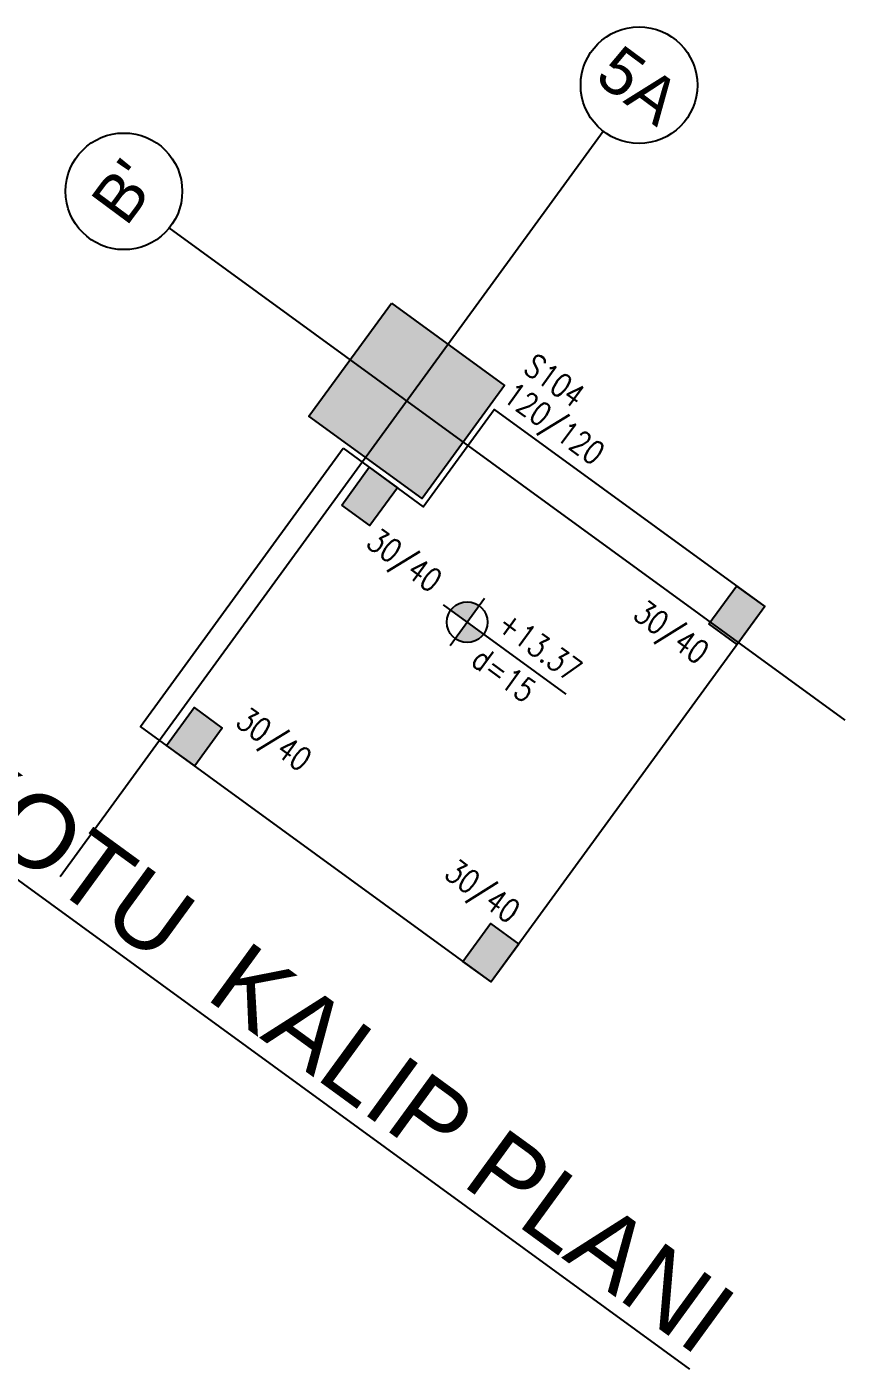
# Model space of a CAD drawing. Header units: millimetres. Extents: x 400382 to 401500, y 4543975 to 4544133.
# Drawn here: x 400801.12 to 400808.14, y 4544114.87 to 4544126.38 of the extents above; entities that cross this region are included whole.
import ezdxf
from ezdxf.enums import TextEntityAlignment as Align

# ---------------------------------------------------------------- set-up
doc = ezdxf.new("R2010")
doc.units = ezdxf.units.MM
doc.linetypes.add('AKS', pattern=[3, 2.5, -0.25, 0, -0.25])
doc.linetypes.add('CONTINU', pattern=[0])
for name, color, linetype in [('aks prota', 2, 'AKS'), ('caks prota', 4, 'Continuous'), ('kesit prota', 1, 'Continuous'), ('kiriş prota', 6, 'Continuous'), ('kolon prota', 1, 'Continuous'), ('kolon tarama prota', 252, 'Continuous'), ('lkolon prota', 4, 'Continuous'), ('st-s_level (kot)', 6, 'Continuous'), ('st-s_levelmark (kot işareti)', 4, 'Continuous'), ('taks prota', 7, 'Continuous'), ('tkolon prota', 6, 'Continuous'), ('tplan prota', 7, 'Continuous')]:
    doc.layers.add(name, color=color, linetype=linetype)
doc.styles.add('Arial', font='Arial.ttf')
doc.styles.add('OLCU', font='romanstw.shx')
doc.styles.add('TAKS', font='Arial Unicode.ttf')
doc.styles.add('tkolon', font='romanstw.shx')

# ---------------------------------------------------------------- blocks, each defined once
blk = doc.blocks.new('PLAN_KOT')
at = {"layer": 'st-s_levelmark (kot işareti)'}
h = blk.add_hatch(color=256, dxfattribs=at)
h.paths.add_polyline_path([(0, 17.5, 0.414214), (-17.5, 0), (0, 0)])
h.paths.add_polyline_path([(17.5, 0), (0, 0), (0, -17.5, 0.414214)])
for p, q in [((0, 25), (0, -25)), ((105, 0), (-25, 0))]:
    blk.add_line(p, q, dxfattribs=at)
blk.add_circle((0, 0), 17.5, dxfattribs=at)
at = {"layer": 'st-s_level (kot)', "color": 6, "style": 'OLCU', "width": 0.8}
for tag, p in [('KOT', (22.7, 9.8)), ('DÖŞEME_KALINLIĞI', (22.7, -27.6))]:
    blk.add_attdef(tag, p, '', height=20, dxfattribs=at)

msp = doc.modelspace()

# ---------------------------------------------------------------- hatches: boundary and pattern name
at = {"layer": 'kolon tarama prota'}
h = msp.add_hatch(color=256, dxfattribs=at)
h.dxf.hatch_style = 1
h.paths.add_polyline_path([(400804.247, 4544124.009), (400805.216, 4544123.303), (400804.51, 4544122.333), (400803.54, 4544123.039)])
h = msp.add_hatch(color=256, dxfattribs=at)
h.dxf.hatch_style = 1
h.paths.add_polyline_path([(400802.32, 4544120.216), (400802.556, 4544120.54), (400802.798, 4544120.363), (400802.563, 4544120.04)])
h.paths.add_polyline_path([(400804.861, 4544118.365), (400805.097, 4544118.689), (400805.339, 4544118.512), (400805.104, 4544118.189)])
h.paths.add_polyline_path([(400806.969, 4544121.259), (400807.205, 4544121.582), (400807.447, 4544121.406), (400807.212, 4544121.082)])
h.paths.add_polyline_path([(400803.822, 4544122.277), (400804.057, 4544122.601), (400804.3, 4544122.424), (400804.064, 4544122.101)])

# ---------------------------------------------------------------- linework, layer by layer
at = {"layer": 'aks prota', "ltscale": 10}
for p, q in [((400801.407, 4544119.092), (400806.062, 4544125.483)), ((400808.137, 4544120.433), (400802.344, 4544124.653))]:
    msp.add_line(p, q, dxfattribs=at)
at = {"layer": 'caks prota', "ltscale": 0.05}
for centre in [(400806.37, 4544125.877), (400801.955, 4544124.967)]:
    msp.add_circle(centre, 0.5, dxfattribs=at)
at = {"layer": 'kesit prota'}
for points in [[(400803.822, 4544122.277), (400804.057, 4544122.601), (400804.3, 4544122.424), (400804.064, 4544122.101)], [(400806.969, 4544121.259), (400807.205, 4544121.582), (400807.447, 4544121.406), (400807.212, 4544121.082)]]:
    msp.add_lwpolyline(points, close=True, dxfattribs=at)
for points in [[(400802.32, 4544120.216), (400802.556, 4544120.54), (400802.798, 4544120.363), (400802.563, 4544120.04), (400802.32, 4544120.216)], [(400804.861, 4544118.365), (400805.097, 4544118.689), (400805.339, 4544118.512), (400805.104, 4544118.189), (400804.861, 4544118.365)]]:
    msp.add_lwpolyline(points, dxfattribs=at)
at = {"layer": 'kiriş prota'}
msp.add_lwpolyline([(400803.834, 4544122.764), (400804.521, 4544122.263), (400805.127, 4544123.096), (400807.447, 4544121.406), (400805.104, 4544118.189), (400802.097, 4544120.379)], close=True, dxfattribs=at)
at = {"layer": 'kolon prota', "color": 1}
msp.add_lwpolyline([(400804.247, 4544124.009), (400805.216, 4544123.303), (400804.51, 4544122.333), (400803.54, 4544123.039)], close=True, dxfattribs=at)

# ---------------------------------------------------------------- block references
at = {"layer": 'st-s_level (kot)', "linetype": 'CONTINU', "ltscale": 0.1, "xscale": 0.01, "yscale": 0.01, "zscale": 0.01, "rotation": 323.9284577010936}
msp.add_blockref('PLAN_KOT', (400804.897, 4544121.273), dxfattribs=at).add_auto_attribs({'KOT': '+13.37', 'DÖŞEME_KALINLIĞI': 'd=15'})

# ---------------------------------------------------------------- texts
at = {"layer": 'lkolon prota', "style": 'tkolon', "width": 0.8}
for s, p in [('120/120', (400805.191, 4544123.182)), ('30/40', (400804.019, 4544121.93)), ('30/40', (400806.306, 4544121.314)), ('30/40', (400802.9, 4544120.395)), ('30/40', (400804.688, 4544119.093))]:
    msp.add_text(s, height=0.2, rotation=323.9285, dxfattribs=at).set_placement(p)
at = {"layer": 'taks prota', "style": 'TAKS'}
for s, rotation, p in [('5A', 323.4336, (400806.37, 4544125.877)), ("B'", 53.4336, (400801.955, 4544124.967))]:
    msp.add_text(s, height=0.4, rotation=rotation, dxfattribs=at).set_placement(p, align=Align.MIDDLE_CENTER)
at = {"layer": 'tkolon prota', "style": 'tkolon', "width": 0.8}
msp.add_text('S104', height=0.2, rotation=323.9285, dxfattribs=at).set_placement((400805.367, 4544123.425))
at = {"layer": 'tplan prota', "style": 'Arial'}
msp.add_text('%%U+13.37 KOTU  KALIP PLANI', height=0.625, rotation=323.9285, dxfattribs=at).set_placement((400802.58, 4544118.486), align=Align.MIDDLE)

doc.saveas('drawing.dxf')
